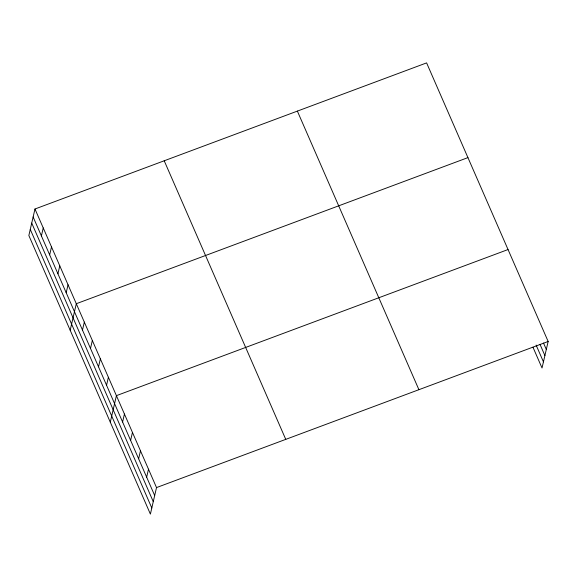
<?xml version="1.0" encoding="UTF-8"?>
<svg xmlns="http://www.w3.org/2000/svg" width="577" height="577" viewBox="0 0 577 577"><rect width="100%" height="100%" fill="white"/><g stroke="black" fill="none" stroke-linecap="round" stroke-linejoin="round"><path stroke-width="0.87" d="M34.973 208.997L28.85 235.524L150.395 514.107L156.518 487.579L34.973 208.997L426.605 62.893L548.15 341.476L542.027 368.003L532.96 347.217M41.4 235.906L43.239 227.944M49.665 254.846L51.504 246.884M57.931 273.794L59.77 265.831M66.196 292.734L68.036 284.771M70.178 330.239L76.301 303.718L467.933 157.615M82.482 330.066L84.321 322.103M90.502 348.45L92.342 340.488M98.53 366.835L100.362 358.88M106.55 385.227L108.389 377.264M110.286 422.169L116.41 395.649L508.041 249.545M122.591 421.996L124.43 414.034M130.618 440.381L132.45 432.425M138.639 458.773L140.478 450.81M146.659 477.157L148.498 469.195M156.518 487.579L548.15 341.476M543.52 343.041L546.311 349.438M540.014 344.368L544.897 355.562M536.12 345.089L543.44 361.873M297.364 111.109L418.909 389.691M164.214 160.788L285.759 439.371M33.134 216.959L154.679 495.542M31.721 223.083L153.266 501.665M30.264 229.394L151.809 507.976"/></g></svg>
